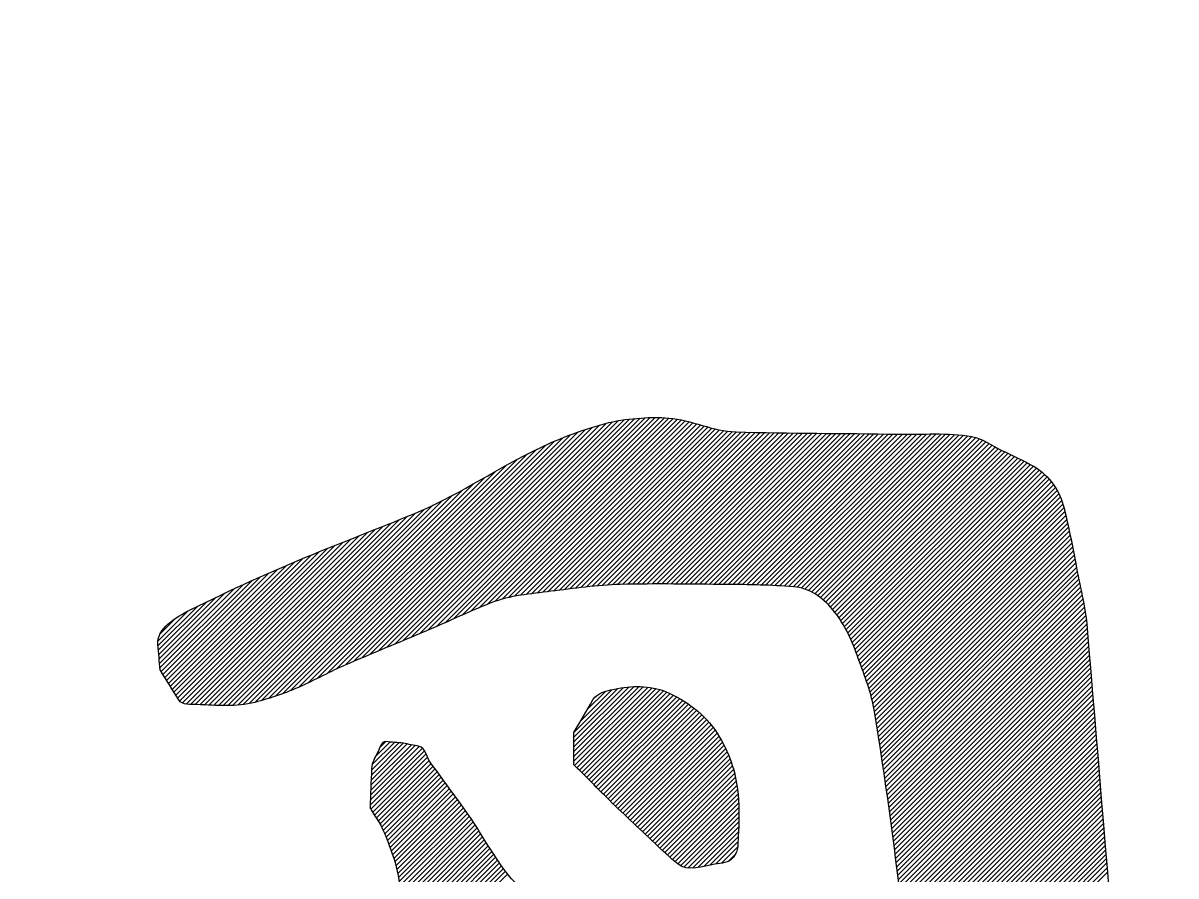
# Model space of a CAD drawing. Header units: inches. Extents: x -1128 to 651, y 96 to 845.
# Drawn here: x -843.637 to -843.111, y 662.992 to 663.381 of the extents above; entities that cross this region are included whole.
import ezdxf

# ---------------------------------------------------------------- set-up
doc = ezdxf.new("R2010")
doc.units = ezdxf.units.IN
doc.header["$MEASUREMENT"] = 0
doc.layers.add('Cables', color=7, linetype='Continuous', lineweight=0)
doc.layers.add('ONDOCS', color=7, linetype='Continuous', lineweight=0)

# ---------------------------------------------------------------- blocks, each defined once
blk = doc.blocks.new('TEG BORDER A2')
at = {"layer": 'ONDOCS', "color": 7, "linetype": 'Continuous', "lineweight": -3, "ltscale": 100}
for p, q in [((580.8403, 54.482), (581.0539, 54.6955)), ((580.848, 54.4852), (581.0601, 54.6972)), ((580.8557, 54.4884), (581.066, 54.6987)), ((580.8634, 54.4916), (581.0716, 54.6998)), ((580.871, 54.4948), (581.0769, 54.7006)), ((580.8787, 54.498), (581.082, 54.7012)), ((580.8864, 54.5012), (581.0869, 54.7017)), ((580.8942, 54.5046), (581.0918, 54.7021)), ((580.9021, 54.508), (581.0965, 54.7024)), ((580.9102, 54.5116), (581.1012, 54.7026)), ((580.9182, 54.5151), (581.1057, 54.7027)), ((580.9262, 54.5187), (581.1102, 54.7026)), ((580.9342, 54.5222), (581.1145, 54.7025)), ((580.942, 54.5255), (581.1186, 54.7022)), ((580.9497, 54.5287), (581.1226, 54.7017)), ((580.9569, 54.5315), (581.1265, 54.7011)), ((580.9634, 54.5335), (581.1302, 54.7003)), ((580.9694, 54.535), (581.1339, 54.6995)), ((580.975, 54.5362), (581.1375, 54.6986)), ((580.9804, 54.5371), (581.141, 54.6977)), ((580.9856, 54.5379), (581.1445, 54.6967)), ((580.9908, 54.5386), (581.148, 54.6957)), ((580.9959, 54.5392), (581.1514, 54.6947)), ((580.8001, 54.464), (581.0198, 54.6838)), ((580.8087, 54.4682), (581.0271, 54.6866)), ((580.8171, 54.4721), (581.0342, 54.6892)), ((580.8249, 54.4755), (581.041, 54.6916)), ((580.8326, 54.4787), (581.0476, 54.6937)), ((581.0009, 54.5398), (581.1549, 54.6938)), ((581.006, 54.5404), (581.1585, 54.6928)), ((581.0111, 54.541), (581.1621, 54.692)), ((581.0163, 54.5417), (581.1657, 54.6911)), ((581.0214, 54.5424), (581.1695, 54.6904)), ((581.0265, 54.543), (581.1734, 54.6899)), ((581.0317, 54.5437), (581.1774, 54.6894)), ((581.0367, 54.5443), (581.1817, 54.6892)), ((581.0418, 54.5449), (581.186, 54.6891)), ((581.0468, 54.5454), (581.1904, 54.689)), ((581.0517, 54.5459), (581.1947, 54.6889)), ((581.0566, 54.5463), (581.1991, 54.6888)), ((581.0614, 54.5466), (581.2035, 54.6887)), ((581.0662, 54.5469), (581.2079, 54.6886)), ((581.0708, 54.5471), (581.2123, 54.6885)), ((581.0754, 54.5472), (581.2167, 54.6885)), ((581.08, 54.5473), (581.2211, 54.6884)), ((581.0846, 54.5474), (581.2255, 54.6883)), ((581.0891, 54.5475), (581.2299, 54.6883)), ((581.0936, 54.5476), (581.2343, 54.6882)), ((581.0981, 54.5476), (581.2387, 54.6882)), ((581.1026, 54.5476), (581.2431, 54.6881)), ((581.1071, 54.5476), (581.2476, 54.6881)), ((581.1116, 54.5476), (581.252, 54.688)), ((581.116, 54.5476), (581.2564, 54.688)), ((581.1205, 54.5476), (581.2609, 54.688)), ((581.1249, 54.5476), (581.2653, 54.6879)), ((581.1294, 54.5476), (581.2697, 54.6879)), ((581.1338, 54.5475), (581.2741, 54.6878)), ((581.1382, 54.5475), (581.2786, 54.6878)), ((581.1427, 54.5474), (581.283, 54.6878)), ((581.1471, 54.5474), (581.2874, 54.6877)), ((581.1515, 54.5473), (581.2918, 54.6877)), ((581.156, 54.5473), (581.2963, 54.6876)), ((581.1604, 54.5473), (581.3007, 54.6876)), ((581.1648, 54.5472), (581.3051, 54.6875)), ((581.1692, 54.5472), (581.3095, 54.6875)), ((581.1737, 54.5472), (581.3139, 54.6874)), ((581.1781, 54.5471), (581.3183, 54.6873)), ((581.1825, 54.5471), (581.3227, 54.6873)), ((581.1869, 54.547), (581.3271, 54.6872)), ((581.1913, 54.5469), (581.3315, 54.6871)), ((581.1957, 54.5468), (581.3359, 54.687)), ((581.2001, 54.5467), (581.3404, 54.687)), ((581.2044, 54.5466), (581.3449, 54.6871)), ((581.2087, 54.5464), (581.3494, 54.6871)), ((581.213, 54.5463), (581.354, 54.6872)), ((581.2173, 54.5461), (581.3585, 54.6873)), ((581.2215, 54.5459), (581.363, 54.6874)), ((581.2258, 54.5456), (581.3675, 54.6874)), ((581.23, 54.5454), (581.372, 54.6873)), ((581.2342, 54.5451), (581.3763, 54.6872)), ((581.2382, 54.5446), (581.3806, 54.6871)), ((581.2419, 54.5438), (581.3848, 54.6868)), ((581.2453, 54.5428), (581.389, 54.6865)), ((581.2485, 54.5415), (581.393, 54.6861)), ((581.2515, 54.5401), (581.3969, 54.6855)), ((581.2544, 54.5385), (581.4008, 54.6849)), ((581.2571, 54.5367), (581.4044, 54.684)), ((580.7742, 54.4515), (580.9958, 54.6731)), ((580.7825, 54.4554), (581.0042, 54.6771)), ((580.7912, 54.4596), (581.0121, 54.6806)), ((581.2597, 54.5349), (581.4077, 54.6829)), ((581.2622, 54.5329), (581.4108, 54.6815)), ((581.2645, 54.5308), (581.4138, 54.68)), ((581.2668, 54.5286), (581.4167, 54.6785)), ((581.269, 54.5263), (581.4196, 54.6768)), ((581.271, 54.5239), (581.4224, 54.6752)), ((581.273, 54.5214), (581.4253, 54.6736)), ((580.7592, 54.4455), (580.9776, 54.6639)), ((580.7664, 54.4483), (580.9869, 54.6688)), ((581.2749, 54.5188), (581.4282, 54.6721)), ((581.2768, 54.5162), (581.4313, 54.6707)), ((581.2786, 54.5135), (581.4343, 54.6692)), ((581.2803, 54.5108), (581.4373, 54.6678)), ((581.282, 54.508), (581.4404, 54.6664)), ((581.2836, 54.5051), (581.4434, 54.6649)), ((581.2851, 54.5022), (581.4464, 54.6634)), ((581.2866, 54.4992), (581.4493, 54.6619)), ((580.7457, 54.4409), (580.9576, 54.6528)), ((580.7523, 54.4431), (580.9678, 54.6585)), ((581.288, 54.4961), (581.4523, 54.6604)), ((581.2893, 54.493), (581.4552, 54.6588)), ((581.2906, 54.4898), (581.4581, 54.6573)), ((581.2919, 54.4866), (581.4609, 54.6556)), ((581.2931, 54.4834), (581.4635, 54.6538)), ((581.2943, 54.4801), (581.466, 54.6518)), ((580.7332, 54.4374), (580.9368, 54.641)), ((580.7394, 54.4391), (580.9472, 54.6469)), ((581.2955, 54.4768), (581.4684, 54.6497)), ((581.2967, 54.4736), (581.4707, 54.6475)), ((581.2979, 54.4703), (581.4728, 54.6452)), ((581.2991, 54.467), (581.4748, 54.6427)), ((580.7222, 54.4353), (580.9169, 54.63)), ((580.7275, 54.4361), (580.9267, 54.6353)), ((581.3003, 54.4637), (581.4767, 54.6401)), ((581.3014, 54.4604), (581.4785, 54.6374)), ((581.3026, 54.4571), (581.4801, 54.6346)), ((581.3037, 54.4537), (581.4817, 54.6317)), ((580.7124, 54.4344), (580.8989, 54.6209)), ((580.7171, 54.4347), (580.9076, 54.6252)), ((581.3048, 54.4503), (581.4831, 54.6286)), ((581.3058, 54.4469), (581.4844, 54.6255)), ((581.3068, 54.4434), (581.4855, 54.6221)), ((580.6989, 54.4343), (580.875, 54.6105)), ((580.7033, 54.4343), (580.8827, 54.6137)), ((580.7077, 54.4343), (580.8906, 54.6171)), ((581.3077, 54.4399), (581.4865, 54.6186)), ((581.3086, 54.4363), (581.4873, 54.615)), ((581.3094, 54.4326), (581.4882, 54.6114)), ((580.6818, 54.4351), (580.845, 54.5983)), ((580.686, 54.4349), (580.8524, 54.6013)), ((580.6903, 54.4347), (580.8599, 54.6043)), ((580.6945, 54.4345), (580.8674, 54.6073)), ((581.3101, 54.4288), (581.489, 54.6078)), ((581.3107, 54.425), (581.4898, 54.6041)), ((581.3113, 54.4211), (581.4906, 54.6005)), ((580.6655, 54.4367), (580.8154, 54.5867)), ((580.669, 54.4357), (580.8228, 54.5896)), ((580.6731, 54.4354), (580.8302, 54.5925)), ((580.6775, 54.4353), (580.8376, 54.5954)), ((581.3119, 54.4173), (581.4914, 54.5968)), ((581.3126, 54.4134), (581.4922, 54.5931)), ((581.3132, 54.4096), (581.493, 54.5894)), ((580.6594, 54.444), (580.793, 54.5776)), ((580.6611, 54.4412), (580.8006, 54.5807)), ((580.6629, 54.4386), (580.808, 54.5837)), ((581.3138, 54.4057), (581.4937, 54.5856)), ((581.3144, 54.4018), (581.4944, 54.5819)), ((581.315, 54.398), (581.4952, 54.5782)), ((580.6543, 54.4523), (580.77, 54.568)), ((580.656, 54.4495), (580.7777, 54.5713)), ((580.6577, 54.4468), (580.7854, 54.5745)), ((581.3156, 54.3941), (581.4959, 54.5744)), ((581.3162, 54.3902), (581.4966, 54.5707)), ((581.3167, 54.3863), (581.4973, 54.5669)), ((580.6492, 54.4606), (580.7464, 54.5579)), ((580.6509, 54.4578), (580.7544, 54.5613)), ((580.6526, 54.4551), (580.7622, 54.5647)), ((581.3173, 54.3825), (581.498, 54.5631)), ((581.3179, 54.3786), (581.4987, 54.5594)), ((581.3185, 54.3747), (581.4995, 54.5557)), ((580.6447, 54.4696), (580.7222, 54.547)), ((580.6458, 54.4661), (580.7303, 54.5507)), ((580.6475, 54.4634), (580.7384, 54.5543)), ((581.3191, 54.3708), (581.5003, 54.552)), ((581.3196, 54.3669), (581.501, 54.5483)), ((581.3202, 54.363), (581.5018, 54.5446)), ((580.6436, 54.4819), (580.697, 54.5353)), ((580.644, 54.4778), (580.7055, 54.5393)), ((580.6444, 54.4737), (580.7139, 54.5432)), ((581.3207, 54.3591), (581.5026, 54.5409)), ((581.3213, 54.3551), (581.5033, 54.5372)), ((581.3219, 54.3512), (581.5041, 54.5335)), ((580.6428, 54.4944), (580.6708, 54.5224)), ((580.6429, 54.4901), (580.6797, 54.5268)), ((580.6432, 54.486), (580.6884, 54.5311)), ((581.3224, 54.3473), (581.5048, 54.5297)), ((581.323, 54.3434), (581.5055, 54.5259)), ((580.6447, 54.5008), (580.6602, 54.5163)), ((581.3235, 54.3395), (581.5061, 54.5221)), ((581.324, 54.3355), (581.5067, 54.5182)), ((581.3246, 54.3316), (581.5073, 54.5143)), ((581.3251, 54.3277), (581.5077, 54.5103)), ((581.3256, 54.3237), (581.5081, 54.5062)), ((581.3262, 54.3198), (581.5085, 54.5021)), ((581.3267, 54.3159), (581.5088, 54.498)), ((581.3272, 54.3119), (581.5091, 54.4938)), ((581.3277, 54.308), (581.5095, 54.4897)), ((581.3283, 54.304), (581.5098, 54.4856)), ((581.3288, 54.3001), (581.5102, 54.4814)), ((581.3293, 54.2961), (581.5105, 54.4773)), ((581.3298, 54.2922), (581.5109, 54.4732)), ((581.3303, 54.2882), (581.5112, 54.4691)), ((581.3308, 54.2842), (581.5115, 54.4649)), ((581.3313, 54.2803), (581.5119, 54.4608)), ((581.0302, 54.3915), (581.0909, 54.4522)), ((581.0302, 54.396), (581.0864, 54.4521)), ((581.0302, 54.3871), (581.0951, 54.452)), ((581.0302, 54.4005), (581.0816, 54.4518)), ((581.0302, 54.3826), (581.0992, 54.4516)), ((581.0302, 54.4049), (581.0765, 54.4512)), ((581.0302, 54.4094), (581.0711, 54.4503)), ((581.0308, 54.3787), (581.1031, 54.451)), ((581.033, 54.3765), (581.1067, 54.4502)), ((581.0353, 54.3742), (581.1103, 54.4492)), ((581.0365, 54.4202), (581.0655, 54.4492)), ((581.0375, 54.372), (581.1136, 54.4481)), ((581.0428, 54.4309), (581.0595, 54.4476)), ((581.3318, 54.2763), (581.5122, 54.4567)), ((581.3323, 54.2723), (581.5126, 54.4526)), ((581.3328, 54.2684), (581.5129, 54.4484)), ((581.0397, 54.3698), (581.1168, 54.4469)), ((581.042, 54.3675), (581.1199, 54.4455)), ((581.0442, 54.3653), (581.1229, 54.444)), ((581.0464, 54.3631), (581.1259, 54.4425)), ((581.0487, 54.3608), (581.1287, 54.4409)), ((581.0509, 54.3586), (581.1316, 54.4392)), ((581.0531, 54.3564), (581.1343, 54.4375)), ((581.3333, 54.2644), (581.5132, 54.4443)), ((581.3338, 54.2604), (581.5136, 54.4402)), ((581.0554, 54.3541), (581.137, 54.4357)), ((581.0576, 54.3519), (581.1396, 54.4339)), ((581.0599, 54.3497), (581.1422, 54.432)), ((581.0621, 54.3474), (581.1446, 54.43)), ((581.0643, 54.3452), (581.1471, 54.4279)), ((581.0666, 54.343), (581.1494, 54.4258)), ((581.3343, 54.2564), (581.5139, 54.436)), ((581.3348, 54.2525), (581.5143, 54.4319)), ((581.3353, 54.2485), (581.5146, 54.4278)), ((581.0689, 54.3408), (581.1516, 54.4236)), ((581.0711, 54.3386), (581.1538, 54.4213)), ((581.0734, 54.3364), (581.1559, 54.4189)), ((581.0757, 54.3342), (581.158, 54.4165)), ((581.3358, 54.2445), (581.515, 54.4237)), ((581.3363, 54.2405), (581.5153, 54.4195)), ((581.3368, 54.2365), (581.5156, 54.4154)), ((581.078, 54.332), (581.1599, 54.414)), ((581.0803, 54.3299), (581.1618, 54.4114)), ((581.0826, 54.3277), (581.1636, 54.4087)), ((581.0849, 54.3255), (581.1653, 54.406)), ((581.3372, 54.2325), (581.516, 54.4113)), ((581.3377, 54.2285), (581.5163, 54.4072)), ((580.8406, 54.3464), (580.8891, 54.3948)), ((580.8408, 54.351), (580.8862, 54.3964)), ((580.841, 54.3557), (580.8825, 54.3971)), ((580.8412, 54.3603), (580.8788, 54.3979)), ((580.8414, 54.365), (580.875, 54.3986)), ((580.8416, 54.3696), (580.8713, 54.3994)), ((580.8418, 54.3743), (580.8672, 54.3997)), ((580.8424, 54.3794), (580.8631, 54.4001)), ((580.8455, 54.3869), (580.859, 54.4005)), ((580.8494, 54.3954), (580.8549, 54.4008)), ((581.0872, 54.3234), (581.167, 54.4032)), ((581.0895, 54.3212), (581.1686, 54.4003)), ((581.0918, 54.319), (581.1701, 54.3974)), ((581.0941, 54.3169), (581.1716, 54.3944)), ((581.3381, 54.2245), (581.5167, 54.403)), ((581.3386, 54.2205), (581.517, 54.3989)), ((581.339, 54.2164), (581.5173, 54.3948)), ((580.8405, 54.3417), (580.8911, 54.3923)), ((580.841, 54.3378), (580.8926, 54.3894)), ((580.8428, 54.3351), (580.8939, 54.3862)), ((580.8445, 54.3323), (580.8954, 54.3832)), ((581.0964, 54.3147), (581.173, 54.3913)), ((581.0987, 54.3126), (581.1743, 54.3881)), ((581.101, 54.3104), (581.1756, 54.3849)), ((581.3394, 54.2124), (581.5177, 54.3906)), ((581.3399, 54.2083), (581.518, 54.3865)), ((580.8462, 54.3295), (580.8972, 54.3805)), ((580.8479, 54.3268), (580.8991, 54.378)), ((580.8496, 54.324), (580.9009, 54.3754)), ((580.8511, 54.3211), (580.9028, 54.3728)), ((581.1033, 54.3082), (581.1767, 54.3816)), ((581.1056, 54.306), (581.1778, 54.3782)), ((581.1079, 54.3039), (581.1788, 54.3748)), ((581.3403, 54.2043), (581.5184, 54.3824)), ((581.3407, 54.2002), (581.5187, 54.3783)), ((581.3411, 54.1962), (581.5191, 54.3741)), ((580.8526, 54.3181), (580.9047, 54.3702)), ((580.854, 54.315), (580.9066, 54.3676)), ((580.8553, 54.3118), (580.9085, 54.365)), ((580.8565, 54.3086), (580.9104, 54.3625)), ((581.1102, 54.3017), (581.1797, 54.3712)), ((581.1125, 54.2995), (581.1806, 54.3676)), ((581.1148, 54.2974), (581.1813, 54.3639)), ((581.3415, 54.1921), (581.5194, 54.37)), ((581.3419, 54.188), (581.5197, 54.3659)), ((581.3423, 54.1839), (581.5201, 54.3618)), ((580.8577, 54.3053), (580.9123, 54.3599)), ((580.8589, 54.302), (580.9142, 54.3573)), ((580.8601, 54.2987), (580.916, 54.3547)), ((580.8613, 54.2955), (580.9179, 54.3521)), ((581.1171, 54.2952), (581.182, 54.36)), ((581.1195, 54.2931), (581.1825, 54.3561)), ((581.1219, 54.291), (581.183, 54.3521)), ((581.3426, 54.1798), (581.5204, 54.3576)), ((581.343, 54.1758), (581.5208, 54.3535)), ((580.8624, 54.2921), (580.9198, 54.3495)), ((580.8635, 54.2887), (580.9217, 54.347)), ((580.8645, 54.2852), (580.9236, 54.3444)), ((580.8654, 54.2817), (580.9255, 54.3418)), ((581.1243, 54.289), (581.1834, 54.348)), ((581.1268, 54.287), (581.1836, 54.3438)), ((581.3434, 54.1717), (581.5211, 54.3494)), ((581.3438, 54.1676), (581.5214, 54.3452)), ((581.3442, 54.1635), (581.5218, 54.3411)), ((580.8404, 54.3389), (580.8404, 54.339)), ((580.8662, 54.278), (580.9273, 54.3392)), ((580.8669, 54.2743), (580.9292, 54.3366)), ((580.8675, 54.2704), (580.9311, 54.334)), ((580.868, 54.2664), (580.9329, 54.3314)), ((581.1294, 54.2852), (581.1838, 54.3395)), ((581.1326, 54.2839), (581.1839, 54.3351)), ((581.1363, 54.2831), (581.1838, 54.3306)), ((581.3445, 54.1594), (581.5221, 54.337)), ((581.3449, 54.1553), (581.5225, 54.3329)), ((580.6842, 54.0647), (580.94, 54.3205)), ((580.8656, 54.2506), (580.9382, 54.3233)), ((580.8678, 54.2573), (580.9365, 54.326)), ((580.8683, 54.2622), (580.9347, 54.3287)), ((581.1407, 54.283), (581.1837, 54.3261)), ((581.1456, 54.2835), (581.1836, 54.3214)), ((581.3453, 54.1512), (581.5228, 54.3287)), ((581.3457, 54.1471), (581.5232, 54.3246)), ((581.346, 54.143), (581.5235, 54.3205)), ((580.6873, 54.0634), (580.9417, 54.3178)), ((580.6901, 54.0618), (580.9433, 54.315)), ((580.6926, 54.0598), (580.945, 54.3122)), ((580.6949, 54.0576), (580.9467, 54.3094)), ((581.1511, 54.2845), (581.1833, 54.3167)), ((581.1568, 54.2857), (581.183, 54.312)), ((581.3464, 54.1389), (581.5238, 54.3164)), ((581.3468, 54.1348), (581.5242, 54.3122)), ((581.3472, 54.1308), (581.5245, 54.3081)), ((580.6969, 54.0551), (580.9484, 54.3067)), ((580.6988, 54.0525), (580.9502, 54.3039)), ((580.7005, 54.0498), (580.9519, 54.3012)), ((580.702, 54.0468), (580.9537, 54.2986)), ((581.1624, 54.2869), (581.1829, 54.3074)), ((581.1676, 54.2876), (581.1827, 54.3027)), ((581.3476, 54.1267), (581.5249, 54.304)), ((581.3479, 54.1226), (581.5252, 54.2998)), ((580.7031, 54.0435), (580.9555, 54.2959)), ((580.704, 54.0399), (580.9573, 54.2932)), ((580.7044, 54.0358), (580.959, 54.2905)), ((580.7046, 54.0316), (580.9608, 54.2878)), ((581.1738, 54.2893), (581.1809, 54.2964)), ((581.3483, 54.1185), (581.5255, 54.2957)), ((581.3487, 54.1144), (581.5259, 54.2916)), ((581.3491, 54.1104), (581.5262, 54.2875)), ((580.6996, 54.0087), (580.9684, 54.2774)), ((580.7034, 54.0169), (580.9664, 54.28)), ((580.7044, 54.0224), (580.9645, 54.2825)), ((580.7047, 54.0271), (580.9627, 54.2851)), ((581.3496, 54.1063), (581.5266, 54.2833)), ((581.35, 54.1023), (581.5269, 54.2792))]:
    blk.add_line(p, q, dxfattribs=at)
at = {"layer": 'ONDOCS', "color": 7, "linetype": 'Continuous', "lineweight": -3, "ltscale": 100, "extrusion": (0, 0, -1)}
for centre, radius, start, end in [((-579.9319, 54.1274), 6.0368, 341.37984, 224.49645), ((-579.9368, 54.1454), 5.5937, 344.8891, 224.527)]:
    blk.add_arc(centre, radius, start, end, dxfattribs=at)
at = {"layer": 'ONDOCS', "color": 7, "linetype": 'Continuous', "lineweight": -3, "ltscale": 100}
for points in [[(580.998, 54.6742), (581.0188, 54.6841), (581.04, 54.6922), (581.0626, 54.6979)], [(581.0626, 54.6979), (581.0725, 54.7004), (581.0826, 54.7015), (581.0927, 54.7022)], [(581.0927, 54.7022), (581.1013, 54.7028), (581.11, 54.703), (581.1185, 54.7022)], [(581.1185, 54.7022), (581.1396, 54.7004), (581.1597, 54.6899), (581.1809, 54.6893)], [(581.1809, 54.6893), (581.2312, 54.6878), (581.2814, 54.6881), (581.3316, 54.6871)], [(581.3316, 54.6871), (581.3546, 54.6867), (581.3776, 54.689), (581.4005, 54.685)], [(581.4005, 54.685), (581.4108, 54.6832), (581.4192, 54.6765), (581.4285, 54.6721)], [(580.8882, 54.6161), (580.9262, 54.6325), (580.9603, 54.6565), (580.998, 54.6742)], [(581.4285, 54.6721), (581.4387, 54.6672), (581.4487, 54.6626), (581.4586, 54.657)], [(581.4586, 54.657), (581.4727, 54.649), (581.4829, 54.6338), (581.4866, 54.6183)], [(580.787, 54.5752), (580.8206, 54.5891), (580.8548, 54.6017), (580.8882, 54.6161)], [(581.4866, 54.6183), (581.4908, 54.6011), (581.4942, 54.5839), (581.4974, 54.5666)], [(580.6729, 54.5235), (580.7108, 54.5424), (580.7484, 54.5592), (580.787, 54.5752)], [(581.4974, 54.5666), (581.5011, 54.5465), (581.5065, 54.5267), (581.5081, 54.5063)], [(581.0733, 54.5472), (581.0517, 54.5466), (581.0302, 54.5435), (581.0087, 54.5408)], [(581.1723, 54.5472), (581.1393, 54.5474), (581.1063, 54.5481), (581.0733, 54.5472)], [(581.2348, 54.5451), (581.214, 54.5466), (581.1932, 54.5471), (581.1723, 54.5472)], [(581.2714, 54.5235), (581.2617, 54.5354), (581.2489, 54.544), (581.2348, 54.5451)], [(581.0087, 54.5408), (580.9899, 54.5383), (580.9705, 54.5371), (580.9528, 54.53)], [(580.6428, 54.4912), (580.6415, 54.5059), (580.6596, 54.5169), (580.6729, 54.5235)], [(580.9528, 54.53), (580.9308, 54.5212), (580.9098, 54.5111), (580.8882, 54.502)], [(581.295, 54.4783), (581.2893, 54.4945), (581.283, 54.5093), (581.2714, 54.5235)], [(580.8882, 54.502), (580.866, 54.4926), (580.8437, 54.4835), (580.8215, 54.474)], [(581.5081, 54.5063), (581.5261, 54.2896), (581.544, 54.0729), (581.562, 53.8562)], [(580.6449, 54.4676), (580.6442, 54.4755), (580.6435, 54.4834), (580.6428, 54.4912)], [(580.8215, 54.474), (580.8061, 54.4675), (580.7915, 54.4595), (580.7763, 54.4525)], [(581.3101, 54.4288), (581.3073, 54.4459), (581.3009, 54.4619), (581.295, 54.4783)], [(580.6622, 54.4396), (580.6564, 54.4489), (580.6507, 54.4582), (580.6449, 54.4676)], [(580.7763, 54.4525), (580.7624, 54.4462), (580.748, 54.4413), (580.7332, 54.4374)], [(581.0479, 54.4396), (581.0522, 54.447), (581.0629, 54.4487), (581.0711, 54.4503)], [(581.0711, 54.4503), (581.0866, 54.4534), (581.1037, 54.4531), (581.119, 54.4459)], [(580.6794, 54.4353), (580.6735, 54.4356), (580.6653, 54.4345), (580.6622, 54.4396)], [(580.7332, 54.4374), (580.7157, 54.4329), (580.6973, 54.4344), (580.6794, 54.4353)], [(581.0302, 54.4094), (581.0361, 54.4195), (581.042, 54.4295), (581.0479, 54.4396)], [(581.119, 54.4459), (581.1388, 54.4366), (581.1544, 54.4243), (581.1658, 54.4051)], [(581.3359, 54.2437), (581.3283, 54.3055), (581.3202, 54.3672), (581.3101, 54.4288)], [(581.0302, 54.3793), (581.0302, 54.3893), (581.0302, 54.3994), (581.0302, 54.4094)], [(581.1658, 54.4051), (581.1763, 54.3876), (581.1812, 54.3701), (581.1831, 54.3513)], [(580.886, 54.3964), (580.8811, 54.3974), (580.8762, 54.3984), (580.8713, 54.3994)], [(580.8418, 54.3758), (580.8413, 54.3635), (580.8408, 54.3512), (580.8404, 54.3389)], [(581.0604, 54.3491), (581.0503, 54.3592), (581.0403, 54.3692), (581.0302, 54.3793)], [(581.1831, 54.3513), (581.1844, 54.3384), (581.1839, 54.3254), (581.1831, 54.3125)], [(581.1056, 54.3061), (581.0905, 54.3204), (581.0751, 54.3344), (581.0604, 54.3491)], [(581.1831, 54.3125), (581.1826, 54.3059), (581.1839, 54.2994), (581.1788, 54.2932)], [(581.1271, 54.2867), (581.1194, 54.2928), (581.1126, 54.2994), (581.1056, 54.3061)], [(581.1615, 54.2867), (581.1503, 54.2846), (581.1363, 54.2795), (581.1271, 54.2867)], [(581.1788, 54.2932), (581.174, 54.2874), (581.1676, 54.2878), (581.1615, 54.2867)]]:
    blk.add_open_spline(points, degree=3, dxfattribs=at)
for points, knots in [([(580.8713, 54.3994), (580.8659, 54.3998), (580.8605, 54.4003), (580.8551, 54.4008), (580.8509, 54.4012), (580.8494, 54.3947), (580.8474, 54.3908), (580.845, 54.3858), (580.842, 54.3811), (580.8418, 54.3758)], [0, 0, 0, 0, 0.1990038, 0.1990038, 0.1990038, 0.3536861, 0.3536861, 0.3536861, 0.5492159, 0.5492159, 0.5492159, 0.5492159]), ([(581.0069, 54.2446), (580.998, 54.2514), (580.9892, 54.2583), (580.9804, 54.2653), (580.9686, 54.2746), (580.9607, 54.2881), (580.9524, 54.3006), (580.9452, 54.3113), (580.9392, 54.3226), (580.9317, 54.333), (580.9201, 54.3493), (580.9082, 54.3655), (580.8964, 54.3817), (580.8928, 54.3865), (580.8919, 54.3952), (580.886, 54.3964)], [0, 0, 0, 0, 0.1598006, 0.1598006, 0.1598006, 0.3743101, 0.3743101, 0.3743101, 0.557049, 0.557049, 0.557049, 0.8429949, 0.8429949, 0.8429949, 0.928535, 0.928535, 0.928535, 0.928535]), ([(580.8404, 54.339), (580.843, 54.3348), (580.8456, 54.3306), (580.8482, 54.3264), (580.854, 54.3171), (580.8571, 54.3067), (580.861, 54.2962), (580.8649, 54.2857), (580.8673, 54.2748), (580.8682, 54.2641), (580.8688, 54.2576), (580.8666, 54.2512), (580.8622, 54.2449), (580.8566, 54.2367), (580.8502, 54.2319), (580.8419, 54.2284), (580.8327, 54.2246), (580.8236, 54.2225), (580.8141, 54.2212), (580.78, 54.2165), (580.7441, 54.2266), (580.7107, 54.218), (580.7057, 54.2168), (580.7012, 54.2139), (580.6964, 54.2123), (580.6905, 54.2104), (580.6835, 54.2113), (580.6782, 54.2077), (580.6703, 54.2024), (580.6636, 54.1958), (580.6561, 54.19), (580.6484, 54.1841), (580.6403, 54.1785), (580.6325, 54.1723), (580.621, 54.1633), (580.6132, 54.1516), (580.6045, 54.1384), (580.5976, 54.1279), (580.5928, 54.1165), (580.5919, 54.1056), (580.5914, 54.0985), (580.595, 54.0905), (580.6023, 54.0849), (580.6064, 54.0818), (580.6106, 54.0819), (580.6149, 54.0809)], [0, 0, 0, 0, 0.0167474, 0.0167474, 0.0167474, 0.0537115, 0.0537115, 0.0537115, 0.0908093, 0.0908093, 0.0908093, 0.1135495, 0.1135495, 0.1135495, 0.1431686, 0.1431686, 0.1431686, 0.1754964, 0.1754964, 0.1754964, 0.2923351, 0.2923351, 0.2923351, 0.3097394, 0.3097394, 0.3097394, 0.330839, 0.330839, 0.330839, 0.3627976, 0.3627976, 0.3627976, 0.3960715, 0.3960715, 0.3960715, 0.4457043, 0.4457043, 0.4457043, 0.4854112, 0.4854112, 0.4854112, 0.5115804, 0.5115804, 0.5115804, 0.5264026, 0.5264026, 0.5264026, 0.5264026])]:
    blk.add_open_spline(points, degree=3, knots=knots, dxfattribs=at)

msp = doc.modelspace()

# ---------------------------------------------------------------- block references
at = {"layer": 'Cables', "color": 0, "xscale": 0.4897326461023622, "yscale": 0.4897326461023622, "zscale": 0.4897326461023622}
msp.add_blockref('TEG BORDER A2', (-1127.93544, 636.41141), dxfattribs=at)

doc.saveas('drawing.dxf')
